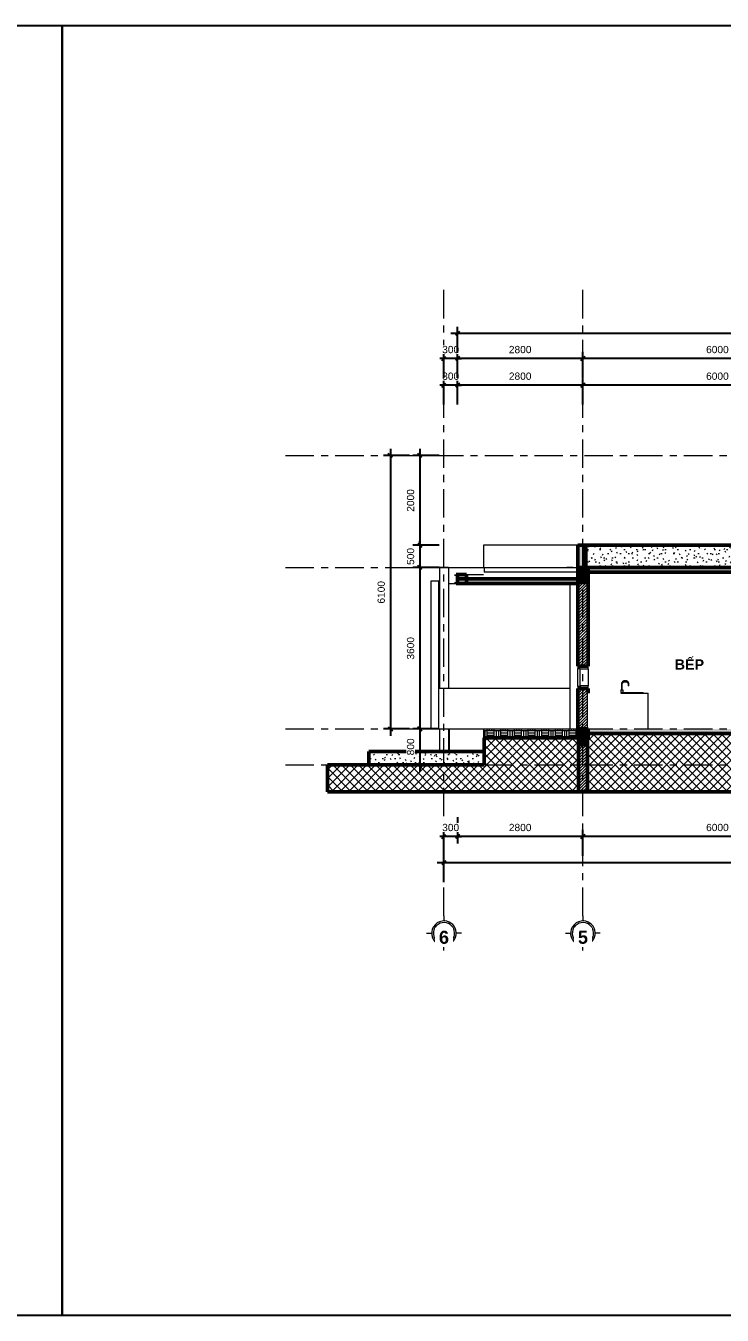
# Model space of a CAD drawing. Header units: millimetres. Extents: x 2164007 to 2324354, y -2513385 to -2308978.
# Drawn here: x 2241779 to 2257313, y -2476776 to -2447998 of the extents above; entities that cross this region are included whole.
import ezdxf

# ---------------------------------------------------------------- set-up
doc = ezdxf.new("R2010")
doc.units = ezdxf.units.MM
doc.linetypes.add('Dash 1_16_', pattern=[3.175, 1.5875, -1.5875])
doc.linetypes.add('Grid Line', pattern=[22.225, 12.7, -3.175, 3.175, -3.175])
doc.layers.add('5', color=5, linetype='Continuous')
for name, color, linetype, lineweight in [('A-ANNO-DIMS', 211, 'Continuous', 9), ('A-AREA-IDEN', 2, 'Continuous', 9), ('A-DETL-GENF', 8, 'Continuous', 9), ('A-DETL-THIN', 151, 'Continuous', 9), ('A-DETL-WIDE', 214, 'Continuous', 50), ('A-FLOR', 8, 'Continuous', 13), ('A-FLOR-PATT', 8, 'Continuous', 13), ('A-GLAZ', 8, 'Continuous', 13), ('A-WALL', 113, 'Continuous', 20), ('A-WALL-PATT', 8, 'Continuous', 50), ('I-FURN', 8, 'Continuous', 9), ('P-SANR-FIXT', 6, 'Continuous', 9), ('S-BEAM', 8, 'Continuous', 9), ('S-COLS', 52, 'Continuous', 9), ('S-GRID', 8, 'Continuous', 9), ('S-GRID-IDEN', 8, 'Continuous', 9)]:
    doc.layers.add(name, color=color, linetype=linetype, lineweight=lineweight)
doc.styles.add('Arial_1', font='arial.ttf', dxfattribs={"height": 162.282934})
doc.styles.add('Arial_B', font='arialbd.ttf', dxfattribs={"height": 190.266788})
doc.styles.add('Arial_B_1', font='arialbd.ttf', dxfattribs={"height": 253.68905})
doc.dimstyles.new('Dim_dai_ca_vu', dxfattribs={"dimscale": 304.8, "dimtxt": 165, "dimasz": 0.292969, "dimexe": 0.492126, "dimexo": 0.0625, "dimgap": 0.393701, "dimtad": 1, "dimdec": 0, "dimzin": 0, "dimdsep": 46, "dimtxsty": 'Arial_1', "dimblk1": 'OBLIQUE', "dimblk2": 'OBLIQUE', "dimsah": 1, "dimcen": 0.09, "dimdle": 0.492126, "dimadec": 0, "dimazin": 0, "dimtfac": 1, "dimtdec": 4, "dimtix": 1, "dimtmove": 0, "dimatfit": 3, "dimfxl": 0.984252, "dimfxlon": 1, "dimtvp": 1, "dimtfill": 1, "dimtolj": 1, "dimtzin": 0, "dimarcsym": 2})
pattern_1 = [(45, (2263899.583, -2461242), (-31.8198, 31.8198), [])]
pattern_2 = [(0, (2263899.58, -2461242), (365.76, 91.44), [30.175, -244.145, 30.175, -244.145, -1463.04]), (0, (2263899.58, -2461242), (365.76, 91.44), [-548.64, 30.175, -518.465, 30.175, -244.145, -640.08]), (0, (2263899.58, -2461242), (365.76, 91.44), [-1371.6, 30.175, -152.705, 30.175, -427.025]), (120, (2264036.74, -2461196.28), (-262.06936, 271.03745), [30.175, -244.145, 30.175, -1707.185]), (120, (2264036.74, -2461196.28), (-262.06936, 271.03745), [-304.495, -244.145, 30.175, -518.465, -914.4]), (120, (2264036.74, -2461196.28), (-262.06936, 271.03745), [-1097.28, 30.175, -244.145, 30.175, -609.905]), (120, (2264036.74, -2461196.28), (-262.06936, 271.03745), [-1401.775, -152.705, 30.175, -427.025]), (240, (2264082.46, -2461013.4), (-103.69064, -362.47745), [30.175, -244.145, 30.175, -1707.185]), (240, (2264082.46, -2461013.4), (-103.69064, -362.47745), [-304.495, -244.145, 30.175, -518.465, -914.4]), (240, (2264082.46, -2461013.4), (-103.69064, -362.47745), [-1097.28, 30.175, -244.145, 30.175, -609.905]), (240, (2264082.46, -2461013.4), (-103.69064, -362.47745), [-1401.775, -152.705, 30.175, -427.025])]

# ---------------------------------------------------------------- blocks, each defined once
blk = doc.blocks.new('M_Sink Kitchen-Triple - 1100 x 535mm-319208-MC 2-2')
at = {"layer": 'P-SANR-FIXT'}
for p, q in [((-7372, 876), (-7372, 813)), ((-7372, 876), (-7372, 813)), ((-7371, 876), (-7346, 876)), ((-7371, 876), (-7371, 876)), ((-7356, 1000), (-7356, 876)), ((-7346, 876), (-7322, 876)), ((-7337, 876), (-7337, 1000)), ((-7322, 876), (-7322, 876)), ((-7321, 813), (-7321, 876)), ((-7321, 813), (-7321, 876)), ((-7261, 1073), (-7283, 1073)), ((-7283, 1054), (-7261, 1054)), ((-7207, 1000), (-7207, 965)), ((-7188, 965), (-7207, 965)), ((-7188, 965), (-7188, 1000)), ((-7372, 813), (-6868, 813)), ((-6868, 800), (-6868, 813))]:
    blk.add_line(p, q, dxfattribs=at)
at = {"layer": 'P-SANR-FIXT', "flags": 128}
for points in [[(-7283, 1073), (-7286, 1073), (-7289, 1073), (-7292, 1073), (-7294, 1072), (-7297, 1072), (-7300, 1071), (-7303, 1070), (-7306, 1069), (-7309, 1068), (-7311, 1067), (-7314, 1066), (-7317, 1065), (-7319, 1063), (-7322, 1062), (-7324, 1060), (-7326, 1059), (-7329, 1057), (-7331, 1055), (-7333, 1053), (-7335, 1051), (-7337, 1049), (-7339, 1047), (-7341, 1044), (-7343, 1042), (-7344, 1039), (-7346, 1037), (-7347, 1034), (-7349, 1032), (-7350, 1029), (-7351, 1026), (-7352, 1024), (-7353, 1021), (-7354, 1018), (-7354, 1015), (-7355, 1012), (-7355, 1010), (-7356, 1007), (-7356, 1004), (-7356, 1001), (-7356, 1000)], [(-7337, 1000), (-7337, 1002), (-7337, 1004), (-7336, 1006), (-7336, 1009), (-7336, 1011), (-7335, 1013), (-7335, 1015), (-7334, 1017), (-7333, 1019), (-7333, 1021), (-7332, 1023), (-7331, 1025), (-7330, 1027), (-7329, 1029), (-7327, 1031), (-7326, 1032), (-7325, 1034), (-7323, 1036), (-7322, 1037), (-7320, 1039), (-7319, 1040), (-7317, 1042), (-7316, 1043), (-7314, 1044), (-7312, 1045), (-7310, 1047), (-7308, 1048), (-7306, 1049), (-7304, 1050), (-7302, 1050), (-7300, 1051), (-7298, 1052), (-7296, 1052), (-7294, 1053), (-7292, 1053), (-7290, 1054), (-7288, 1054), (-7286, 1054), (-7283, 1054), (-7283, 1054)], [(-7188, 1000), (-7188, 1003), (-7188, 1006), (-7188, 1009), (-7189, 1012), (-7189, 1015), (-7190, 1017), (-7190, 1020), (-7191, 1023), (-7192, 1026), (-7193, 1028), (-7195, 1031), (-7196, 1034), (-7197, 1036), (-7199, 1039), (-7200, 1041), (-7202, 1044), (-7204, 1046), (-7206, 1048), (-7208, 1050), (-7210, 1052), (-7212, 1054), (-7214, 1056), (-7216, 1058), (-7219, 1060), (-7221, 1061), (-7224, 1063), (-7226, 1064), (-7229, 1066), (-7231, 1067), (-7234, 1068), (-7237, 1069), (-7240, 1070), (-7242, 1071), (-7245, 1071), (-7248, 1072), (-7251, 1072), (-7254, 1073), (-7257, 1073), (-7260, 1073), (-7261, 1073)], [(-7261, 1054), (-7258, 1054), (-7256, 1054), (-7254, 1054), (-7252, 1053), (-7250, 1053), (-7248, 1052), (-7246, 1052), (-7244, 1051), (-7242, 1051), (-7240, 1050), (-7238, 1049), (-7236, 1048), (-7234, 1047), (-7232, 1046), (-7230, 1045), (-7228, 1043), (-7227, 1042), (-7225, 1041), (-7223, 1039), (-7222, 1038), (-7220, 1036), (-7219, 1034), (-7218, 1033), (-7216, 1031), (-7215, 1029), (-7214, 1027), (-7213, 1025), (-7212, 1024), (-7211, 1022), (-7210, 1020), (-7210, 1018), (-7209, 1016), (-7208, 1013), (-7208, 1011), (-7207, 1009), (-7207, 1007), (-7207, 1005), (-7207, 1003), (-7207, 1001), (-7207, 1000)]]:
    blk.add_lwpolyline(points, dxfattribs=at)
blk = doc.blocks.new('Furniture 22 - Furniture 3-1054481-MC 2-2')
at = {"layer": 'I-FURN'}
for p in [(-7372, 800), (-6759, 0)]:
    blk.add_line(p, (-6759, 800), dxfattribs=at)
blk = doc.blocks.new('Floors 3 - Floors 3-1078498-mc 2-2')
at = {"layer": 'A-FLOR-PATT', "lineweight": 13}
h = blk.add_hatch(color=256, dxfattribs=at)
h.paths.add_polyline_path([(10285, 3250), (10485, 3250), (10485, 3450), (10285, 3450)], flags=0)
h.paths.add_polyline_path([(-10815, 3250), (-10815, 3450), (-11015, 3450), (-11015, 3250)], flags=0)
at = {"layer": 'A-FLOR', "lineweight": 50}
for p, q in [((-10815, 3450), (-11015, 3450)), ((-11015, 3450), (-11015, 3250)), ((-11015, 3250), (-10815, 3250)), ((-10815, 3250), (-10815, 3450)), ((10485, 3450), (10285, 3450)), ((10285, 3450), (10285, 3250)), ((10285, 3250), (10485, 3250)), ((10485, 3250), (10485, 3450))]:
    blk.add_line(p, q, dxfattribs=at)
at = {"layer": 'A-FLOR'}
blk.add_line((-10815, 3450), (-10430, 3450), dxfattribs=at)
blk = doc.blocks.new('Floors 6 - Floors 3-1090177-mc 2-2')
at = {"layer": 'A-FLOR-PATT', "lineweight": 13}
h = blk.add_hatch(color=256, dxfattribs=at)
h.paths.add_polyline_path([(10485, 3250), (10515, 3250), (10515, 3280), (10485, 3280)], flags=0)
h.paths.add_polyline_path([(-11015, 3250), (-11015, 3280), (-11045, 3280), (-11045, 3250)], flags=0)
h.paths.add_polyline_path([(10485, 3420), (10515, 3420), (10515, 3450), (10485, 3450)], flags=0)
h.paths.add_polyline_path([(-11015, 3420), (-11015, 3450), (-11045, 3450), (-11045, 3420)], flags=0)
at = {"layer": 'A-FLOR', "lineweight": 50}
for p, q in [((-11015, 3450), (-11045, 3450)), ((-11045, 3450), (-11045, 3420)), ((-11045, 3420), (-11015, 3420)), ((-11015, 3280), (-11045, 3280)), ((-11045, 3280), (-11045, 3250)), ((-11045, 3250), (-11015, 3250)), ((-11015, 3420), (-11015, 3450)), ((-11015, 3250), (-11015, 3280)), ((10515, 3450), (10485, 3450)), ((10485, 3450), (10485, 3420)), ((10485, 3420), (10515, 3420)), ((10515, 3280), (10485, 3280)), ((10485, 3280), (10485, 3250)), ((10485, 3250), (10515, 3250)), ((10515, 3420), (10515, 3450)), ((10515, 3250), (10515, 3280))]:
    blk.add_line(p, q, dxfattribs=at)
blk = doc.blocks.new('cua lat 3500x2 - SL-1134121-mc 2-2')
at = {"layer": 'A-GLAZ'}
for p, q in [((-8330, 1400), (-8330, 1350)), ((-8100, 1400), (-8330, 1400)), ((-8330, 1350), (-8280, 1350)), ((-8330, 950), (-8330, 1350)), ((-8280, 1350), (-8280, 1340)), ((-8280, 1340), (-8100, 1340)), ((-8280, 960), (-8280, 1340)), ((-8100, 1340), (-8100, 1400)), ((-8100, 1340), (-8100, 960)), ((-8280, 950), (-8330, 950)), ((-8330, 950), (-8330, 900)), ((-8330, 900), (-8100, 900)), ((-8100, 960), (-8280, 960)), ((-8280, 960), (-8280, 950)), ((-8100, 900), (-8100, 960))]:
    blk.add_line(p, q, dxfattribs=at)
at = {"layer": 'A-GLAZ', "linetype": 'Dash 1_16_', "lineweight": 9}
blk.add_line((-8330, 950), (-8330, 973), dxfattribs=at)
blk = doc.blocks.new('Grid - Structural Grid-308830-MC 2-2')
at = {"layer": 'S-GRID-IDEN'}
for p, q in [((-9697, -2935), (-9697, -3047)), ((-10085, -3322), (-9972, -3322)), ((-9309, -3322), (-9422, -3322)), ((-9697, -3710), (-9697, -3598))]:
    blk.add_line(p, q, dxfattribs=at)
at = {"layer": 'S-GRID-IDEN', "lineweight": 13}
for start, end in [(86.5906, 185.4173), (3.4094, 86.5906), (185.4173, 275.4173), (275.4173, 3.4094)]:
    blk.add_arc((-9697, -3322), 275, start, end, dxfattribs=at)
at = {"layer": 'S-GRID-IDEN'}
for start, end in [(86.5906, 185.4173), (3.4094, 86.5906), (185.4173, 275.4173), (275.4173, 3.4094)]:
    blk.add_arc((-9697, -3322), 238, start, end, dxfattribs=at)
blk = doc.blocks.new('_Oblique')
at = {"color": 0, "linetype": 'ByBlock', "lineweight": -2}
blk.add_line((-0.5, -0.5), (0.5, 0.5), dxfattribs=at)
blk = doc.blocks.new('*D551')
at = {"layer": 'A-ANNO-DIMS', "color": 0, "lineweight": -2}
for p, q in [((2254206, -2456453), (2254206, -2455872)), ((2260206, -2456453), (2260206, -2455872)), ((2260356, -2456022), (2254056, -2456022))]:
    blk.add_line(p, q, dxfattribs=at)
at = {"layer": 'Defpoints', "color": 0}
for p in [(2254206, -2456022), (2254206, -2456472), (2260206, -2456472)]:
    blk.add_point(p, dxfattribs=at)
at = {"layer": 'A-ANNO-DIMS', "color": 0, "lineweight": -2, "xscale": 89.296875, "yscale": 89.296875, "zscale": 89.296875, "rotation": 180}
blk.add_blockref('_Oblique', (2254206, -2456022), dxfattribs=at)
at = {"layer": 'A-ANNO-DIMS', "color": 0, "lineweight": -2, "xscale": 89.296875, "yscale": 89.296875, "zscale": 89.296875}
blk.add_blockref('_Oblique', (2260206, -2456022), dxfattribs=at)
at = {"layer": 'A-ANNO-DIMS', "color": 0, "insert": (2257206, -2455819), "char_height": 162.3, "attachment_point": 5, "style": 'Arial_1', "bg_fill": 3, "box_fill_scale": 1.1, "bg_fill_color": 256, "bg_fill_true_color": 13158600, "bg_fill_transparency": 2117312}
blk.add_mtext('\\A1;6000', dxfattribs=at)
blk = doc.blocks.new('*D552')
at = {"layer": 'A-ANNO-DIMS', "color": 0, "lineweight": -2}
for p, q in [((2251406, -2456453), (2251406, -2455872)), ((2254206, -2456453), (2254206, -2455872)), ((2254356, -2456022), (2251256, -2456022))]:
    blk.add_line(p, q, dxfattribs=at)
at = {"layer": 'Defpoints', "color": 0}
for p in [(2251406, -2456022), (2251406, -2456472), (2254206, -2456472)]:
    blk.add_point(p, dxfattribs=at)
at = {"layer": 'A-ANNO-DIMS', "color": 0, "lineweight": -2, "xscale": 89.296875, "yscale": 89.296875, "zscale": 89.296875, "rotation": 180}
blk.add_blockref('_Oblique', (2251406, -2456022), dxfattribs=at)
at = {"layer": 'A-ANNO-DIMS', "color": 0, "lineweight": -2, "xscale": 89.296875, "yscale": 89.296875, "zscale": 89.296875}
blk.add_blockref('_Oblique', (2254206, -2456022), dxfattribs=at)
at = {"layer": 'A-ANNO-DIMS', "color": 0, "insert": (2252806, -2455819), "char_height": 162.3, "attachment_point": 5, "style": 'Arial_1', "bg_fill": 3, "box_fill_scale": 1.1, "bg_fill_color": 256, "bg_fill_true_color": 13158600, "bg_fill_transparency": 2117312}
blk.add_mtext('\\A1;2800', dxfattribs=at)
blk = doc.blocks.new('*D553')
at = {"layer": 'A-ANNO-DIMS', "color": 0, "lineweight": -2}
for p, q in [((2251106, -2456453), (2251106, -2455872)), ((2251406, -2456453), (2251406, -2455872)), ((2251106, -2456022), (2251017, -2456022)), ((2251406, -2456022), (2251106, -2456022)), ((2251406, -2456022), (2251495, -2456022))]:
    blk.add_line(p, q, dxfattribs=at)
at = {"layer": 'Defpoints', "color": 0}
for p in [(2251106, -2456472), (2251406, -2456472)]:
    blk.add_point(p, dxfattribs=at)
at = {"layer": 'A-ANNO-DIMS', "color": 0, "lineweight": -2, "xscale": 89.296875, "yscale": 89.296875, "zscale": 89.296875}
blk.add_blockref('_Oblique', (2251106, -2456022), dxfattribs=at)
at = {"layer": 'A-ANNO-DIMS', "color": 0, "lineweight": -2, "xscale": 89.296875, "yscale": 89.296875, "zscale": 89.296875, "rotation": 180}
blk.add_blockref('_Oblique', (2251406, -2456022), dxfattribs=at)
at = {"layer": 'A-ANNO-DIMS', "color": 0, "insert": (2251256, -2455819), "char_height": 162.3, "attachment_point": 5, "style": 'Arial_1', "bg_fill": 3, "box_fill_scale": 1.1, "bg_fill_color": 256, "bg_fill_true_color": 13158600, "bg_fill_transparency": 0}
blk.add_mtext('\\A1;300', dxfattribs=at)
at = {"layer": 'Defpoints', "color": 0}
blk.add_point((2251106, -2456022), dxfattribs=at)
blk = doc.blocks.new('*D558')
at = {"layer": 'A-ANNO-DIMS', "color": 0, "lineweight": -2}
for p, q in [((2254206, -2455858), (2254206, -2455277)), ((2260206, -2455858), (2260206, -2455277)), ((2260356, -2455427), (2254056, -2455427))]:
    blk.add_line(p, q, dxfattribs=at)
at = {"layer": 'Defpoints', "color": 0}
for p in [(2254206, -2455427), (2254206, -2455877), (2260206, -2455877)]:
    blk.add_point(p, dxfattribs=at)
at = {"layer": 'A-ANNO-DIMS', "color": 0, "lineweight": -2, "xscale": 89.296875, "yscale": 89.296875, "zscale": 89.296875, "rotation": 180}
blk.add_blockref('_Oblique', (2254206, -2455427), dxfattribs=at)
at = {"layer": 'A-ANNO-DIMS', "color": 0, "lineweight": -2, "xscale": 89.296875, "yscale": 89.296875, "zscale": 89.296875}
blk.add_blockref('_Oblique', (2260206, -2455427), dxfattribs=at)
at = {"layer": 'A-ANNO-DIMS', "color": 0, "insert": (2257206, -2455225), "char_height": 162.3, "attachment_point": 5, "style": 'Arial_1', "bg_fill": 3, "box_fill_scale": 1.1, "bg_fill_color": 256, "bg_fill_true_color": 13158600, "bg_fill_transparency": 8848086}
blk.add_mtext('\\A1;6000', dxfattribs=at)
blk = doc.blocks.new('*D559')
at = {"layer": 'A-ANNO-DIMS', "color": 0, "lineweight": -2}
for p, q in [((2251406, -2455858), (2251406, -2455277)), ((2254206, -2455858), (2254206, -2455277)), ((2254356, -2455427), (2251256, -2455427))]:
    blk.add_line(p, q, dxfattribs=at)
at = {"layer": 'Defpoints', "color": 0}
for p in [(2251406, -2455427), (2251406, -2455877), (2254206, -2455877)]:
    blk.add_point(p, dxfattribs=at)
at = {"layer": 'A-ANNO-DIMS', "color": 0, "lineweight": -2, "xscale": 89.296875, "yscale": 89.296875, "zscale": 89.296875, "rotation": 180}
blk.add_blockref('_Oblique', (2251406, -2455427), dxfattribs=at)
at = {"layer": 'A-ANNO-DIMS', "color": 0, "lineweight": -2, "xscale": 89.296875, "yscale": 89.296875, "zscale": 89.296875}
blk.add_blockref('_Oblique', (2254206, -2455427), dxfattribs=at)
at = {"layer": 'A-ANNO-DIMS', "color": 0, "insert": (2252806, -2455225), "char_height": 162.3, "attachment_point": 5, "style": 'Arial_1', "bg_fill": 3, "box_fill_scale": 1.1, "bg_fill_color": 256, "bg_fill_true_color": 13158600, "bg_fill_transparency": 2118344}
blk.add_mtext('\\A1;2800', dxfattribs=at)
blk = doc.blocks.new('*D560')
at = {"layer": 'A-ANNO-DIMS', "color": 0, "lineweight": -2}
for p, q in [((2251106, -2455858), (2251106, -2455277)), ((2251406, -2455858), (2251406, -2455277)), ((2251106, -2455427), (2251017, -2455427)), ((2251406, -2455427), (2251106, -2455427)), ((2251406, -2455427), (2251495, -2455427))]:
    blk.add_line(p, q, dxfattribs=at)
at = {"layer": 'Defpoints', "color": 0}
for p in [(2251106, -2455877), (2251406, -2455877)]:
    blk.add_point(p, dxfattribs=at)
at = {"layer": 'A-ANNO-DIMS', "color": 0, "lineweight": -2, "xscale": 89.296875, "yscale": 89.296875, "zscale": 89.296875}
blk.add_blockref('_Oblique', (2251106, -2455427), dxfattribs=at)
at = {"layer": 'A-ANNO-DIMS', "color": 0, "lineweight": -2, "xscale": 89.296875, "yscale": 89.296875, "zscale": 89.296875, "rotation": 180}
blk.add_blockref('_Oblique', (2251406, -2455427), dxfattribs=at)
at = {"layer": 'A-ANNO-DIMS', "color": 0, "insert": (2251256, -2455225), "char_height": 162.3, "attachment_point": 5, "style": 'Arial_1', "bg_fill": 3, "box_fill_scale": 1.1, "bg_fill_color": 256, "bg_fill_true_color": 13158600, "bg_fill_transparency": 8402500}
blk.add_mtext('\\A1;300', dxfattribs=at)
at = {"layer": 'Defpoints', "color": 0}
blk.add_point((2251106, -2455427), dxfattribs=at)
blk = doc.blocks.new('*D561')
at = {"layer": 'A-ANNO-DIMS', "color": 0, "lineweight": -2}
for p, q in [((2251406, -2455299), (2251406, -2454718)), ((2272906, -2455299), (2272906, -2454718)), ((2273056, -2454868), (2251256, -2454868))]:
    blk.add_line(p, q, dxfattribs=at)
at = {"layer": 'Defpoints', "color": 0}
for p in [(2251406, -2454868), (2251406, -2455318), (2272906, -2455318)]:
    blk.add_point(p, dxfattribs=at)
at = {"layer": 'A-ANNO-DIMS', "color": 0, "lineweight": -2, "xscale": 89.296875, "yscale": 89.296875, "zscale": 89.296875, "rotation": 180}
blk.add_blockref('_Oblique', (2251406, -2454868), dxfattribs=at)
at = {"layer": 'A-ANNO-DIMS', "color": 0, "lineweight": -2, "xscale": 89.296875, "yscale": 89.296875, "zscale": 89.296875}
blk.add_blockref('_Oblique', (2272906, -2454868), dxfattribs=at)
at = {"layer": 'A-ANNO-DIMS', "color": 0, "insert": (2262156, -2454665), "char_height": 162.3, "attachment_point": 5, "style": 'Arial_1', "bg_fill": 3, "box_fill_scale": 1.1, "bg_fill_color": 256, "bg_fill_true_color": 13158600, "bg_fill_transparency": 1}
blk.add_mtext('\\A1;21500', dxfattribs=at)
blk = doc.blocks.new('*D577')
at = {"layer": 'A-ANNO-DIMS', "color": 0, "lineweight": -2}
for p, q in [((2254206, -2466526), (2254206, -2465945)), ((2260206, -2466526), (2260206, -2465945)), ((2260356, -2466095), (2254056, -2466095))]:
    blk.add_line(p, q, dxfattribs=at)
at = {"layer": 'Defpoints', "color": 0}
for p in [(2254206, -2466095), (2254206, -2466545), (2260206, -2466545)]:
    blk.add_point(p, dxfattribs=at)
at = {"layer": 'A-ANNO-DIMS', "color": 0, "lineweight": -2, "xscale": 89.296875, "yscale": 89.296875, "zscale": 89.296875, "rotation": 180}
blk.add_blockref('_Oblique', (2254206, -2466095), dxfattribs=at)
at = {"layer": 'A-ANNO-DIMS', "color": 0, "lineweight": -2, "xscale": 89.296875, "yscale": 89.296875, "zscale": 89.296875}
blk.add_blockref('_Oblique', (2260206, -2466095), dxfattribs=at)
at = {"layer": 'A-ANNO-DIMS', "color": 0, "insert": (2257206, -2465892), "char_height": 162.3, "attachment_point": 5, "style": 'Arial_1', "bg_fill": 3, "box_fill_scale": 1.1, "bg_fill_color": 256, "bg_fill_true_color": 13158600, "bg_fill_transparency": 2120924}
blk.add_mtext('\\A1;6000', dxfattribs=at)
blk = doc.blocks.new('*D578')
at = {"layer": 'A-ANNO-DIMS', "color": 0, "lineweight": -2}
for p, q in [((2251406, -2465664), (2251406, -2466245)), ((2254206, -2466526), (2254206, -2465945)), ((2254356, -2466095), (2251256, -2466095))]:
    blk.add_line(p, q, dxfattribs=at)
at = {"layer": 'Defpoints', "color": 0}
for p in [(2251406, -2465645), (2251406, -2466095), (2254206, -2466545)]:
    blk.add_point(p, dxfattribs=at)
at = {"layer": 'A-ANNO-DIMS', "color": 0, "lineweight": -2, "xscale": 89.296875, "yscale": 89.296875, "zscale": 89.296875, "rotation": 180}
blk.add_blockref('_Oblique', (2251406, -2466095), dxfattribs=at)
at = {"layer": 'A-ANNO-DIMS', "color": 0, "lineweight": -2, "xscale": 89.296875, "yscale": 89.296875, "zscale": 89.296875}
blk.add_blockref('_Oblique', (2254206, -2466095), dxfattribs=at)
at = {"layer": 'A-ANNO-DIMS', "color": 0, "insert": (2252806, -2465892), "char_height": 162.3, "attachment_point": 5, "style": 'Arial_1', "bg_fill": 3, "box_fill_scale": 1.1, "bg_fill_color": 256, "bg_fill_true_color": 13158600, "bg_fill_transparency": 2949186}
blk.add_mtext('\\A1;2800', dxfattribs=at)
blk = doc.blocks.new('*D579')
at = {"layer": 'A-ANNO-DIMS', "color": 0, "lineweight": -2}
for p, q in [((2251406, -2465664), (2251406, -2466245)), ((2251106, -2466526), (2251106, -2465945)), ((2251106, -2466095), (2251017, -2466095)), ((2251406, -2466095), (2251106, -2466095)), ((2251406, -2466095), (2251495, -2466095))]:
    blk.add_line(p, q, dxfattribs=at)
at = {"layer": 'Defpoints', "color": 0}
for p in [(2251406, -2465645), (2251106, -2466545)]:
    blk.add_point(p, dxfattribs=at)
at = {"layer": 'A-ANNO-DIMS', "color": 0, "lineweight": -2, "xscale": 89.296875, "yscale": 89.296875, "zscale": 89.296875}
blk.add_blockref('_Oblique', (2251106, -2466095), dxfattribs=at)
at = {"layer": 'A-ANNO-DIMS', "color": 0, "lineweight": -2, "xscale": 89.296875, "yscale": 89.296875, "zscale": 89.296875, "rotation": 180}
blk.add_blockref('_Oblique', (2251406, -2466095), dxfattribs=at)
at = {"layer": 'A-ANNO-DIMS', "color": 0, "insert": (2251256, -2465892), "char_height": 162.3, "attachment_point": 5, "style": 'Arial_1', "bg_fill": 3, "box_fill_scale": 1.1, "bg_fill_color": 256, "bg_fill_true_color": 13158600, "bg_fill_transparency": 4390977}
blk.add_mtext('\\A1;300', dxfattribs=at)
at = {"layer": 'Defpoints', "color": 0}
blk.add_point((2251106, -2466095), dxfattribs=at)
blk = doc.blocks.new('*D580')
at = {"layer": 'A-ANNO-DIMS', "color": 0, "lineweight": -2}
for p, q in [((2272906, -2466249), (2272906, -2466830)), ((2251106, -2467111), (2251106, -2466530)), ((2273056, -2466680), (2250956, -2466680))]:
    blk.add_line(p, q, dxfattribs=at)
at = {"layer": 'Defpoints', "color": 0}
for p in [(2272906, -2466230), (2251106, -2466680), (2251106, -2467130)]:
    blk.add_point(p, dxfattribs=at)
at = {"layer": 'A-ANNO-DIMS', "color": 0, "lineweight": -2, "xscale": 89.296875, "yscale": 89.296875, "zscale": 89.296875, "rotation": 180}
blk.add_blockref('_Oblique', (2251106, -2466680), dxfattribs=at)
at = {"layer": 'A-ANNO-DIMS', "color": 0, "lineweight": -2, "xscale": 89.296875, "yscale": 89.296875, "zscale": 89.296875}
blk.add_blockref('_Oblique', (2272906, -2466680), dxfattribs=at)
at = {"layer": 'A-ANNO-DIMS', "color": 0, "insert": (2262006, -2466477), "char_height": 162.3, "attachment_point": 5, "style": 'Arial_1', "bg_fill": 3, "box_fill_scale": 1.1, "bg_fill_color": 256, "bg_fill_true_color": 13158600, "bg_fill_transparency": 0}
blk.add_mtext('\\A1;21800', dxfattribs=at)
blk = doc.blocks.new('*D583')
at = {"layer": 'A-ANNO-DIMS', "color": 0, "lineweight": -2}
for p, q in [((2250996, -2457592), (2250415, -2457592)), ((2250565, -2457442), (2250565, -2459742)), ((2250996, -2459592), (2250415, -2459592))]:
    blk.add_line(p, q, dxfattribs=at)
at = {"layer": 'Defpoints', "color": 0}
for p in [(2251015, -2457592), (2250565, -2459592), (2251015, -2459592)]:
    blk.add_point(p, dxfattribs=at)
at = {"layer": 'A-ANNO-DIMS', "color": 0, "lineweight": -2, "xscale": 89.296875, "yscale": 89.296875, "zscale": 89.296875}
for p, rotation in [((2250565, -2457592), 90), ((2250565, -2459592), 270)]:
    blk.add_blockref('_Oblique', p, dxfattribs=dict(at, rotation=rotation))
at = {"layer": 'A-ANNO-DIMS', "color": 0, "insert": (2250362, -2458592), "char_height": 162.3, "attachment_point": 5, "rotation": 90, "style": 'Arial_1', "bg_fill": 3, "box_fill_scale": 1.1, "bg_fill_color": 256, "bg_fill_true_color": 13158600, "bg_fill_transparency": 0}
blk.add_mtext('\\A1;2000', dxfattribs=at)
blk = doc.blocks.new('*D584')
at = {"layer": 'A-ANNO-DIMS', "color": 0, "lineweight": -2}
for p, q in [((2250996, -2459592), (2250415, -2459592)), ((2250565, -2459592), (2250565, -2459503)), ((2250565, -2459592), (2250565, -2460092)), ((2250996, -2460092), (2250415, -2460092)), ((2250565, -2460092), (2250565, -2460181))]:
    blk.add_line(p, q, dxfattribs=at)
at = {"layer": 'Defpoints', "color": 0}
for p in [(2251015, -2459592), (2251015, -2460092)]:
    blk.add_point(p, dxfattribs=at)
at = {"layer": 'A-ANNO-DIMS', "color": 0, "lineweight": -2, "xscale": 89.296875, "yscale": 89.296875, "zscale": 89.296875}
for p, rotation in [((2250565, -2459592), 270), ((2250565, -2460092), 90)]:
    blk.add_blockref('_Oblique', p, dxfattribs=dict(at, rotation=rotation))
at = {"layer": 'A-ANNO-DIMS', "color": 0, "insert": (2250362, -2459842), "char_height": 162.3, "attachment_point": 5, "rotation": 90, "style": 'Arial_1', "bg_fill": 3, "box_fill_scale": 1.1, "bg_fill_color": 256, "bg_fill_true_color": 13158600, "bg_fill_transparency": 0}
blk.add_mtext('\\A1;500', dxfattribs=at)
at = {"layer": 'Defpoints', "color": 0}
blk.add_point((2250565, -2460092), dxfattribs=at)
blk = doc.blocks.new('*D585')
at = {"layer": 'A-ANNO-DIMS', "color": 0, "lineweight": -2}
for p, q in [((2250565, -2459942), (2250565, -2463842)), ((2250996, -2460092), (2250415, -2460092)), ((2250996, -2463692), (2250415, -2463692))]:
    blk.add_line(p, q, dxfattribs=at)
at = {"layer": 'Defpoints', "color": 0}
for p in [(2251015, -2460092), (2250565, -2463692), (2251015, -2463692)]:
    blk.add_point(p, dxfattribs=at)
at = {"layer": 'A-ANNO-DIMS', "color": 0, "lineweight": -2, "xscale": 89.296875, "yscale": 89.296875, "zscale": 89.296875}
for p, rotation in [((2250565, -2460092), 90), ((2250565, -2463692), 270)]:
    blk.add_blockref('_Oblique', p, dxfattribs=dict(at, rotation=rotation))
at = {"layer": 'A-ANNO-DIMS', "color": 0, "insert": (2250362, -2461892), "char_height": 162.3, "attachment_point": 5, "rotation": 90, "style": 'Arial_1', "bg_fill": 3, "box_fill_scale": 1.1, "bg_fill_color": 256, "bg_fill_true_color": 13158600, "bg_fill_transparency": 0}
blk.add_mtext('\\A1;3600', dxfattribs=at)
blk = doc.blocks.new('*D586')
at = {"layer": 'A-ANNO-DIMS', "color": 0, "lineweight": -2}
for p, q in [((2250996, -2463692), (2250415, -2463692)), ((2250565, -2463542), (2250565, -2464642)), ((2250996, -2464492), (2250415, -2464492))]:
    blk.add_line(p, q, dxfattribs=at)
at = {"layer": 'Defpoints', "color": 0}
for p in [(2251015, -2463692), (2250565, -2464492), (2251015, -2464492)]:
    blk.add_point(p, dxfattribs=at)
at = {"layer": 'A-ANNO-DIMS', "color": 0, "lineweight": -2, "xscale": 89.296875, "yscale": 89.296875, "zscale": 89.296875}
for p, rotation in [((2250565, -2463692), 90), ((2250565, -2464492), 270)]:
    blk.add_blockref('_Oblique', p, dxfattribs=dict(at, rotation=rotation))
at = {"layer": 'A-ANNO-DIMS', "color": 0, "insert": (2250362, -2464092), "char_height": 162.3, "attachment_point": 5, "rotation": 90, "style": 'Arial_1', "bg_fill": 3, "box_fill_scale": 1.1, "bg_fill_color": 256, "bg_fill_true_color": 13158600, "bg_fill_transparency": 2121928}
blk.add_mtext('\\A1;800', dxfattribs=at)
blk = doc.blocks.new('*D587')
at = {"layer": 'A-ANNO-DIMS', "color": 0, "lineweight": -2}
for p, q in [((2250341, -2457592), (2249760, -2457592)), ((2249910, -2457442), (2249910, -2463842)), ((2250341, -2463692), (2249760, -2463692))]:
    blk.add_line(p, q, dxfattribs=at)
at = {"layer": 'Defpoints', "color": 0}
for p in [(2250360, -2457592), (2249910, -2463692), (2250360, -2463692)]:
    blk.add_point(p, dxfattribs=at)
at = {"layer": 'A-ANNO-DIMS', "color": 0, "lineweight": -2, "xscale": 89.296875, "yscale": 89.296875, "zscale": 89.296875}
for p, rotation in [((2249910, -2457592), 90), ((2249910, -2463692), 270)]:
    blk.add_blockref('_Oblique', p, dxfattribs=dict(at, rotation=rotation))
at = {"layer": 'A-ANNO-DIMS', "color": 0, "insert": (2249707, -2460642), "char_height": 162.3, "attachment_point": 5, "rotation": 90, "style": 'Arial_1', "bg_fill": 3, "box_fill_scale": 1.1, "bg_fill_color": 256, "bg_fill_true_color": 13158600, "bg_fill_transparency": 5915052}
blk.add_mtext('\\A1;6100', dxfattribs=at)

msp = doc.modelspace()

# ---------------------------------------------------------------- hatches: boundary and pattern name
at = {"layer": 'A-DETL-GENF'}
msp.add_hatch(color=7, dxfattribs=at).paths.add_polyline_path([(2254106.1, -2464042), (2254306.1, -2464042), (2254306.1, -2463692), (2254106.1, -2463692), (2254106.1, -2463770.6)], flags=0)
h = msp.add_hatch(dxfattribs=at)
h.set_pattern_fill('FP_7', style=0, pattern_type=2)
h.set_pattern_definition([(45, (2263899.58, -2461242), (-95.4594, 95.4594), []), (135, (2263899.58, -2461242), (-95.4594, -95.4594), [])])
h.paths.add_polyline_path([(2277291.1, -2465092), (2277291.1, -2464492), (2271106.1, -2464492), (2271106.1, -2465092), (2273767.2, -2465092)], flags=0)
h.paths.add_polyline_path([(2270906.1, -2465092), (2270906.1, -2463892), (2268721.1, -2463892), (2268721.1, -2463792), (2268706.1, -2463792), (2268706.1, -2464042), (2268506.1, -2464042), (2268506.1, -2463792), (2264806.1, -2463792), (2264806.1, -2464042), (2264606.1, -2464042), (2264606.1, -2463792), (2260306.1, -2463792), (2260306.1, -2464042), (2260106.1, -2464042), (2260106.1, -2463792), (2254321.1, -2463792), (2254321.1, -2463892), (2254306.1, -2463892), (2254306.1, -2465092), (2267728.1, -2465092)], flags=0)
h.paths.add_polyline_path([(2254106.1, -2465092), (2254106.1, -2463892), (2252006.1, -2463892), (2252006.1, -2464492), (2248506.1, -2464492), (2248506.1, -2465092), (2249610.8, -2465092)], flags=0)
h = msp.add_hatch(dxfattribs=at)
h.set_pattern_fill('FP_1', style=0, pattern_type=2)
h.set_pattern_definition(pattern_1)
h.paths.add_polyline_path([(2254306.1, -2465092), (2254306.1, -2464042), (2254106.1, -2464042), (2254106.1, -2465092)], flags=0)
at = {"layer": 'A-FLOR-PATT', "lineweight": 9}
h = msp.add_hatch(dxfattribs=at)
h.set_pattern_fill('FP_3', color=256, style=0, pattern_type=2)
h.set_pattern_definition(pattern_2)
h.paths.add_polyline_path([(2254256.1, -2460092), (2260106.1, -2460092), (2260106.1, -2459992), (2260156.1, -2459992), (2260156.1, -2459592), (2254256.1, -2459592)], flags=0)
at = {"layer": 'A-FLOR-PATT', "lineweight": 13}
h = msp.add_hatch(color=256, dxfattribs=at)
h.paths.add_polyline_path([(2254106.1, -2460192), (2260306.1, -2460192), (2260306.1, -2460092), (2254106.1, -2460092), (2254106.1, -2460141.6)], flags=0)
h.paths.add_polyline_path([(2268706.1, -2460192), (2268706.1, -2460092), (2264606.1, -2460092), (2264606.1, -2460192), (2267728.1, -2460192)], flags=0)
h = msp.add_hatch(color=256, dxfattribs=at)
h.paths.add_polyline_path([(2268703.5, -2460442), (2272906.1, -2460442), (2272906.1, -2460342), (2268703.5, -2460342)], flags=0)
h.paths.add_polyline_path([(2252630.4, -2460442), (2254106.1, -2460442), (2254106.1, -2460342), (2251406.1, -2460342), (2251406.1, -2460442)], flags=0)
at = {"layer": 'A-FLOR-PATT', "lineweight": 9}
h = msp.add_hatch(dxfattribs=at)
h.set_pattern_fill('FP_3', color=256, style=0, pattern_type=2)
h.set_pattern_definition(pattern_2)
h.paths.add_polyline_path([(2254306.1, -2463792), (2260106.1, -2463792), (2260106.1, -2463692), (2254306.1, -2463692), (2254306.1, -2463770.6)], flags=0)
h.paths.add_polyline_path([(2268506.1, -2463792), (2268506.1, -2463692), (2264806.1, -2463692), (2264806.1, -2463792), (2267728.1, -2463792)], flags=0)
h.paths.add_polyline_path([(2260306.1, -2463792), (2264606.1, -2463792), (2264606.1, -2463692), (2260306.1, -2463692), (2260306.1, -2463770.6)], flags=0)
h = msp.add_hatch(dxfattribs=at)
h.set_pattern_fill('FP_3', color=256, style=0, pattern_type=2)
h.set_pattern_definition(pattern_2)
h.paths.add_polyline_path([(2249610.8, -2464492), (2252006.1, -2464492), (2252006.1, -2464192), (2249434, -2464192), (2249434, -2464492)], flags=0)
at = {"layer": 'A-WALL-PATT'}
msp.add_hatch(color=256, dxfattribs=at).paths.add_polyline_path([(2254256.1, -2460092), (2254256.1, -2459592), (2254106.1, -2459592), (2254106.1, -2460092)], flags=0)
at = {"layer": 'A-WALL-PATT', "lineweight": 9}
h = msp.add_hatch(dxfattribs=at)
h.set_pattern_fill('FP_1', color=256, style=0, pattern_type=2)
h.set_pattern_definition(pattern_1)
h.paths.add_polyline_path([(2254140.2, -2463692), (2254306.1, -2463692), (2254306.1, -2462792), (2254106.1, -2462792), (2254106.1, -2463692)], flags=0)
h.paths.add_polyline_path([(2254140.2, -2462292), (2254306.1, -2462292), (2254306.1, -2460442), (2254106.1, -2460442), (2254106.1, -2462292)], flags=0)
h = msp.add_hatch(dxfattribs=at)
h.set_pattern_fill('FP_5', color=256, style=0, pattern_type=2)
h.set_pattern_definition([(0, (2254206.07, -2464492), (152.4, 152.4), [152.4, -152.4]), (0, (2254206.07, -2464441.2), (152.4, 152.4), [152.4, -152.4]), (0, (2254206.07, -2464390.4), (152.4, 152.4), [152.4, -152.4]), (0, (2254206.07, -2464339.6), (152.4, 152.4), [152.4, -152.4]), (90, (2254206.07, -2464339.6), (-152.4, 152.4), [152.4, -152.4]), (90, (2254256.87, -2464339.6), (-152.4, 152.4), [152.4, -152.4]), (90, (2254307.67, -2464339.6), (-152.4, 152.4), [152.4, -152.4]), (90, (2254358.47, -2464339.6), (-152.4, 152.4), [152.4, -152.4])])
h.paths.add_polyline_path([(2251991.1, -2464192), (2252006.1, -2464192), (2252006.1, -2463892), (2254091.1, -2463892), (2254091.1, -2463692), (2251991.1, -2463692), (2251991.1, -2463892)], flags=0)
h = msp.add_hatch(dxfattribs=at)
h.set_pattern_fill('FP_4', color=256, style=0, pattern_type=2)
h.set_pattern_definition([(45, (2263899.58, -2461242), (-190.794, 190.794), [])])
h.paths.add_polyline_path([(2254091.1, -2463892), (2254106.1, -2463892), (2254106.1, -2463692), (2254091.1, -2463692), (2254091.1, -2463792)], flags=0)
at = {"layer": 'S-BEAM'}
msp.add_hatch(color=256, dxfattribs=at).paths.add_polyline_path([(2254306.1, -2460442), (2254306.1, -2460092), (2254106.1, -2460092), (2254106.1, -2460442)], flags=0)

# ---------------------------------------------------------------- linework, layer by layer
at = {"layer": '5'}
for points in [[(2201896, -2476776.3), (2242592.6, -2476776.3), (2242592.6, -2447998), (2201896, -2447998)], [(2242592.6, -2476776.3), (2283289.3, -2476776.3), (2283289.3, -2447998), (2242592.6, -2447998)]]:
    msp.add_lwpolyline(points, close=True, dxfattribs=at)
at = {"layer": 'A-DETL-THIN'}
for p, q in [((2253982.7, -2460092), (2253847.7, -2460092)), ((2253847.7, -2460092), (2253883.4, -2460092))]:
    msp.add_line(p, q, dxfattribs=at)
at = {"layer": 'A-DETL-WIDE'}
for p, q in [((2254106.1, -2463692), (2254106.1, -2464042)), ((2254306.1, -2463692), (2254106.1, -2463692)), ((2254306.1, -2464042), (2254306.1, -2463692)), ((2254106.1, -2463892), (2252006.1, -2463892)), ((2252006.1, -2463892), (2252006.1, -2464492)), ((2254321.1, -2463892), (2254306.1, -2463892)), ((2260106.1, -2463792), (2254321.1, -2463792)), ((2254321.1, -2463792), (2254321.1, -2463892)), ((2254106.1, -2464042), (2254106.1, -2465092)), ((2254106.1, -2464042), (2254306.1, -2464042)), ((2254306.1, -2465092), (2254306.1, -2464042)), ((2252006.1, -2464492), (2248506.1, -2464492)), ((2248506.1, -2464492), (2248506.1, -2465092)), ((2248506.1, -2465092), (2254106.1, -2465092)), ((2254106.1, -2465092), (2254306.1, -2465092)), ((2254306.1, -2465092), (2270906.1, -2465092))]:
    msp.add_line(p, q, dxfattribs=at)
at = {"layer": 'A-FLOR', "lineweight": 50}
for p, q in [((2254256.1, -2459592), (2254256.1, -2460092)), ((2260116.1, -2459592), (2254271.1, -2459592)), ((2254106.1, -2460092), (2254106.1, -2460192)), ((2254106.1, -2460192), (2260306.1, -2460192)), ((2254271.1, -2460092), (2268706.1, -2460092)), ((2254106.1, -2460342), (2251406.1, -2460342)), ((2251406.1, -2460342), (2251406.1, -2460442)), ((2251406.1, -2460442), (2254106.1, -2460442)), ((2254106.1, -2460442), (2254106.1, -2460342)), ((2254306.1, -2463792), (2254321.1, -2463792)), ((2252006.1, -2464192), (2249434, -2464192)), ((2249434, -2464192), (2249434, -2464492))]:
    msp.add_line(p, q, dxfattribs=at)
at = {"layer": 'A-FLOR'}
for p, q in [((2252006.1, -2460092), (2252006.1, -2460192)), ((2254091.1, -2460192), (2252006.1, -2460192)), ((2251221.1, -2463692), (2251221.1, -2464192))]:
    msp.add_line(p, q, dxfattribs=at)
at = {"layer": 'A-WALL'}
for p, q in [((2254091.1, -2459592), (2251991.1, -2459592)), ((2251991.1, -2459592), (2251991.1, -2460092)), ((2251991.1, -2460092), (2254091.1, -2460092)), ((2254106.1, -2460442), (2254106.1, -2460192)), ((2254306.1, -2460092), (2254306.1, -2460442)), ((2250991.1, -2460392), (2250810.1, -2460392)), ((2250810.1, -2460392), (2250810.1, -2463692)), ((2250991.1, -2463692), (2250991.1, -2460392)), ((2253911.1, -2460442), (2253911.1, -2463692)), ((2254306.1, -2460442), (2254106.1, -2460442)), ((2253911.1, -2462792), (2250991.1, -2462792)), ((2250810.1, -2463692), (2254091.1, -2463692)), ((2251991.1, -2463692), (2251991.1, -2464192))]:
    msp.add_line(p, q, dxfattribs=at)
at = {"layer": 'A-WALL', "lineweight": 50}
for p, q in [((2254091.1, -2459592), (2254091.1, -2462292)), ((2254271.1, -2459592), (2254091.1, -2459592)), ((2254271.1, -2460092), (2254271.1, -2459592)), ((2254091.1, -2460092), (2254271.1, -2460092)), ((2254321.1, -2462292), (2254321.1, -2460092)), ((2254091.1, -2462292), (2254321.1, -2462292)), ((2254091.1, -2462792), (2254091.1, -2463892)), ((2254321.1, -2462792), (2254091.1, -2462792)), ((2254321.1, -2462892), (2254321.1, -2462792)), ((2254091.1, -2463692), (2254106.1, -2463692)), ((2254306.1, -2463692), (2254321.1, -2463692)), ((2254321.1, -2463792), (2254321.1, -2463692))]:
    msp.add_line(p, q, dxfattribs=at)
at = {"layer": 'A-WALL', "lineweight": 13}
for p, q in [((2254106.1, -2459592), (2254106.1, -2460092)), ((2254256.1, -2459592), (2254256.1, -2460092)), ((2254106.1, -2462292), (2254106.1, -2460442)), ((2254306.1, -2462292), (2254306.1, -2460442)), ((2254106.1, -2463692), (2254106.1, -2462792)), ((2254306.1, -2463692), (2254306.1, -2462792))]:
    msp.add_line(p, q, dxfattribs=at)
at = {"layer": 'S-BEAM'}
for p, q in [((2251206.1, -2460092), (2251991.1, -2460092)), ((2251206.1, -2460092), (2251206.1, -2460442)), ((2254106.1, -2460092), (2254106.1, -2460442)), ((2254306.1, -2460442), (2254306.1, -2460092)), ((2251206.1, -2460442), (2251376.1, -2460442)), ((2254106.1, -2460442), (2254306.1, -2460442))]:
    msp.add_line(p, q, dxfattribs=at)
at = {"layer": 'S-BEAM', "lineweight": 30}
msp.add_line((2254306.1, -2460092), (2254106.1, -2460092), dxfattribs=at)
at = {"layer": 'S-COLS'}
for p, q in [((2251006.1, -2460092), (2251006.1, -2462792)), ((2251206.1, -2460092), (2251006.1, -2460092)), ((2251206.1, -2460092), (2251206.1, -2462792)), ((2251006.1, -2463692), (2251006.1, -2464192)), ((2251206.1, -2463692), (2251206.1, -2464192))]:
    msp.add_line(p, q, dxfattribs=at)
at = {"layer": 'S-GRID', "linetype": 'Grid Line', "ltscale": 50}
for p, q in [((2251106.1, -2467864.1), (2251106.1, -2453853.6)), ((2254206.1, -2467864.1), (2254206.1, -2453853.6)), ((2247570, -2457592), (2280078, -2457592)), ((2247570, -2460092), (2280078, -2460092)), ((2247570, -2463692), (2280078, -2463692)), ((2247570, -2464492), (2280078, -2464492))]:
    msp.add_line(p, q, dxfattribs=at)

# ---------------------------------------------------------------- block references
at = {"layer": 'A-FLOR'}
for name in ['Floors 6 - Floors 3-1090177-mc 2-2', 'Floors 3 - Floors 3-1078498-mc 2-2']:
    msp.add_blockref(name, (2262421, -2463692), dxfattribs=at)
at = {"layer": 'A-GLAZ'}
msp.add_blockref('cua lat 3500x2 - SL-1134121-mc 2-2', (2262421, -2463692), dxfattribs=at)
at = {"layer": 'I-FURN'}
msp.add_blockref('Furniture 22 - Furniture 3-1054481-MC 2-2', (2262421, -2463692), dxfattribs=at)
at = {"layer": 'P-SANR-FIXT'}
msp.add_blockref('M_Sink Kitchen-Triple - 1100 x 535mm-319208-MC 2-2', (2262421, -2463692), dxfattribs=at)
at = {"layer": 'S-GRID-IDEN'}
for p in [(2260803.2, -2464929.3), (2263903.2, -2464929.3)]:
    msp.add_blockref('Grid - Structural Grid-308830-MC 2-2', p, dxfattribs=at)

# ---------------------------------------------------------------- texts
at = {"layer": 'A-AREA-IDEN', "insert": (2256580.8, -2462138.6), "char_height": 228.32, "width": 758.7, "attachment_point": 2, "line_spacing_factor": 0.938532, "style": 'Arial_B_1'}
msp.add_mtext('BẾP', dxfattribs=at)

# ---------------------------------------------------------------- next in the draw order: texts
at = {"layer": 'S-GRID-IDEN', "char_height": 289.967, "width": 260.604, "attachment_point": 2, "line_spacing_factor": 0.938532, "style": 'Arial_B', "bg_fill": 3, "box_fill_scale": 1.25, "bg_fill_color": 0, "bg_fill_transparency": 0}
for s, insert in [('\\fArial|b1|i0|c163|p34|;6', (2251106, -2468196.7)), ('\\fArial|b1|i0|c163|p34|;5', (2254206, -2468196.7))]:
    msp.add_mtext(s, dxfattribs=dict(at, insert=insert))

# ---------------------------------------------------------------- next in the draw order: dimensions: what is measured, and where the dimension line sits
at = {"layer": 'A-ANNO-DIMS'}
for base, p1, p2, picture, middle in [((2254206.1, -2456021.7), (2260206.1, -2456471.7), (2254206.1, -2456471.7), '*D551', (2257206.1, -2455818.8)), ((2254206.1, -2466094.7), (2260206.1, -2466544.7), (2254206.1, -2466544.7), '*D577', (2257206.1, -2465891.8))]:
    dim = msp.add_linear_dim(base=base, p1=p1, p2=p2, dimstyle='Dim_dai_ca_vu', override={"dimpost": '<>', "dimfxl": 6000}, dxfattribs=at)
    dim.commit()
    dim.dimension.update_dxf_attribs({"geometry": picture, "text_midpoint": middle})
dim = msp.add_linear_dim(base=(2250565.3, -2459592), p1=(2251015.3, -2457592), p2=(2251015.3, -2459592), angle=90, dimstyle='Dim_dai_ca_vu', override={"dimpost": '<>', "dimfxl": 2000}, dxfattribs=at)
dim.commit()
dim.dimension.update_dxf_attribs({"geometry": '*D583', "text_midpoint": (2250362.4, -2458592)})

# ---------------------------------------------------------------- next in the draw order: dimensions: what is measured, and where the dimension line sits
for base, p1, p2, override, picture, middle in [((2251406.1, -2456021.7), (2254206.1, -2456471.7), (2251406.1, -2456471.7), {"dimpost": '<>', "dimfxl": 2800}, '*D552', (2252806.1, -2455818.8)), ((2251406.1, -2466094.7), (2254206.1, -2466544.7), (2251406.1, -2465644.7), {"dimpost": '<>', "dimfxl": 2941.088234}, '*D578', (2252806.1, -2465891.8))]:
    dim = msp.add_linear_dim(base=base, p1=p1, p2=p2, dimstyle='Dim_dai_ca_vu', override=override, dxfattribs=at)
    dim.commit()
    dim.dimension.update_dxf_attribs({"geometry": picture, "text_midpoint": middle})
dim = msp.add_linear_dim(base=(2250565.3, -2460092), p1=(2251015.3, -2459592), p2=(2251015.3, -2460092), angle=90, dimstyle='Dim_dai_ca_vu', override={"dimpost": '<>', "dimfxl": 500}, dxfattribs=at)
dim.commit()
dim.dimension.update_dxf_attribs({"geometry": '*D584', "text_midpoint": (2250362.4, -2459842)})

# ---------------------------------------------------------------- next in the draw order: dimensions: what is measured, and where the dimension line sits
for base, p1, p2, override, picture, middle in [((2254206.1, -2455427.5), (2260206.1, -2455877.5), (2254206.1, -2455877.5), {"dimpost": '<>', "dimfxl": 6000}, '*D558', (2257206.1, -2455224.6)), ((2251106.1, -2456021.7), (2251406.1, -2456471.7), (2251106.1, -2456471.7), {"dimpost": '<>', "dimfxl": 300}, '*D553', (2251256.1, -2455818.7)), ((2251106.1, -2466094.7), (2251406.1, -2465644.7), (2251106.1, -2466544.7), {"dimpost": '<>', "dimfxl": 948.683298}, '*D579', (2251256.1, -2465891.8))]:
    dim = msp.add_linear_dim(base=base, p1=p1, p2=p2, dimstyle='Dim_dai_ca_vu', override=override, dxfattribs=at)
    dim.commit()
    dim.dimension.update_dxf_attribs({"geometry": picture, "text_midpoint": middle})
dim = msp.add_linear_dim(base=(2250565.3, -2463692), p1=(2251015.3, -2460092), p2=(2251015.3, -2463692), angle=90, dimstyle='Dim_dai_ca_vu', override={"dimpost": '<>', "dimfxl": 3600}, dxfattribs=at)
dim.commit()
dim.dimension.update_dxf_attribs({"geometry": '*D585', "text_midpoint": (2250362.4, -2461892)})

# ---------------------------------------------------------------- next in the draw order: dimensions: what is measured, and where the dimension line sits
for base, p1, p2, override, picture, middle in [((2251406.1, -2455427.5), (2254206.1, -2455877.5), (2251406.1, -2455877.5), {"dimpost": '<>', "dimfxl": 2800}, '*D559', (2252806.1, -2455224.6)), ((2251106.1, -2466679.7), (2272906.1, -2466229.7), (2251106.1, -2467129.7), {"dimpost": '<>', "dimfxl": 21818.570072}, '*D580', (2262006.1, -2466476.8))]:
    dim = msp.add_linear_dim(base=base, p1=p1, p2=p2, dimstyle='Dim_dai_ca_vu', override=override, dxfattribs=at)
    dim.commit()
    dim.dimension.update_dxf_attribs({"geometry": picture, "text_midpoint": middle})
dim = msp.add_linear_dim(base=(2250565.3, -2464492), p1=(2251015.3, -2463692), p2=(2251015.3, -2464492), angle=90, dimstyle='Dim_dai_ca_vu', override={"dimpost": '<>', "dimfxl": 800}, dxfattribs=at)
dim.commit()
dim.dimension.update_dxf_attribs({"geometry": '*D586', "text_midpoint": (2250362.4, -2464092)})

# ---------------------------------------------------------------- next in the draw order: dimensions: what is measured, and where the dimension line sits
dim = msp.add_linear_dim(base=(2251106.1, -2455427.5), p1=(2251406.1, -2455877.5), p2=(2251106.1, -2455877.5), dimstyle='Dim_dai_ca_vu', override={"dimpost": '<>', "dimfxl": 300}, dxfattribs=at)
dim.commit()
dim.dimension.update_dxf_attribs({"geometry": '*D560', "text_midpoint": (2251256.1, -2455224.6)})
dim = msp.add_linear_dim(base=(2249909.7, -2463692), p1=(2250359.7, -2457592), p2=(2250359.7, -2463692), angle=90, dimstyle='Dim_dai_ca_vu', override={"dimpost": '<>', "dimfxl": 6100}, dxfattribs=at)
dim.commit()
dim.dimension.update_dxf_attribs({"geometry": '*D587', "text_midpoint": (2249706.8, -2460642)})

# ---------------------------------------------------------------- next in the draw order: dimensions: what is measured, and where the dimension line sits
dim = msp.add_linear_dim(base=(2251406.1, -2454868), p1=(2272906.1, -2455318), p2=(2251406.1, -2455318), dimstyle='Dim_dai_ca_vu', override={"dimpost": '<>', "dimfxl": 21500}, dxfattribs=at)
dim.commit()
dim.dimension.update_dxf_attribs({"geometry": '*D561', "text_midpoint": (2262156.1, -2454665.1)})

doc.saveas('drawing.dxf')
